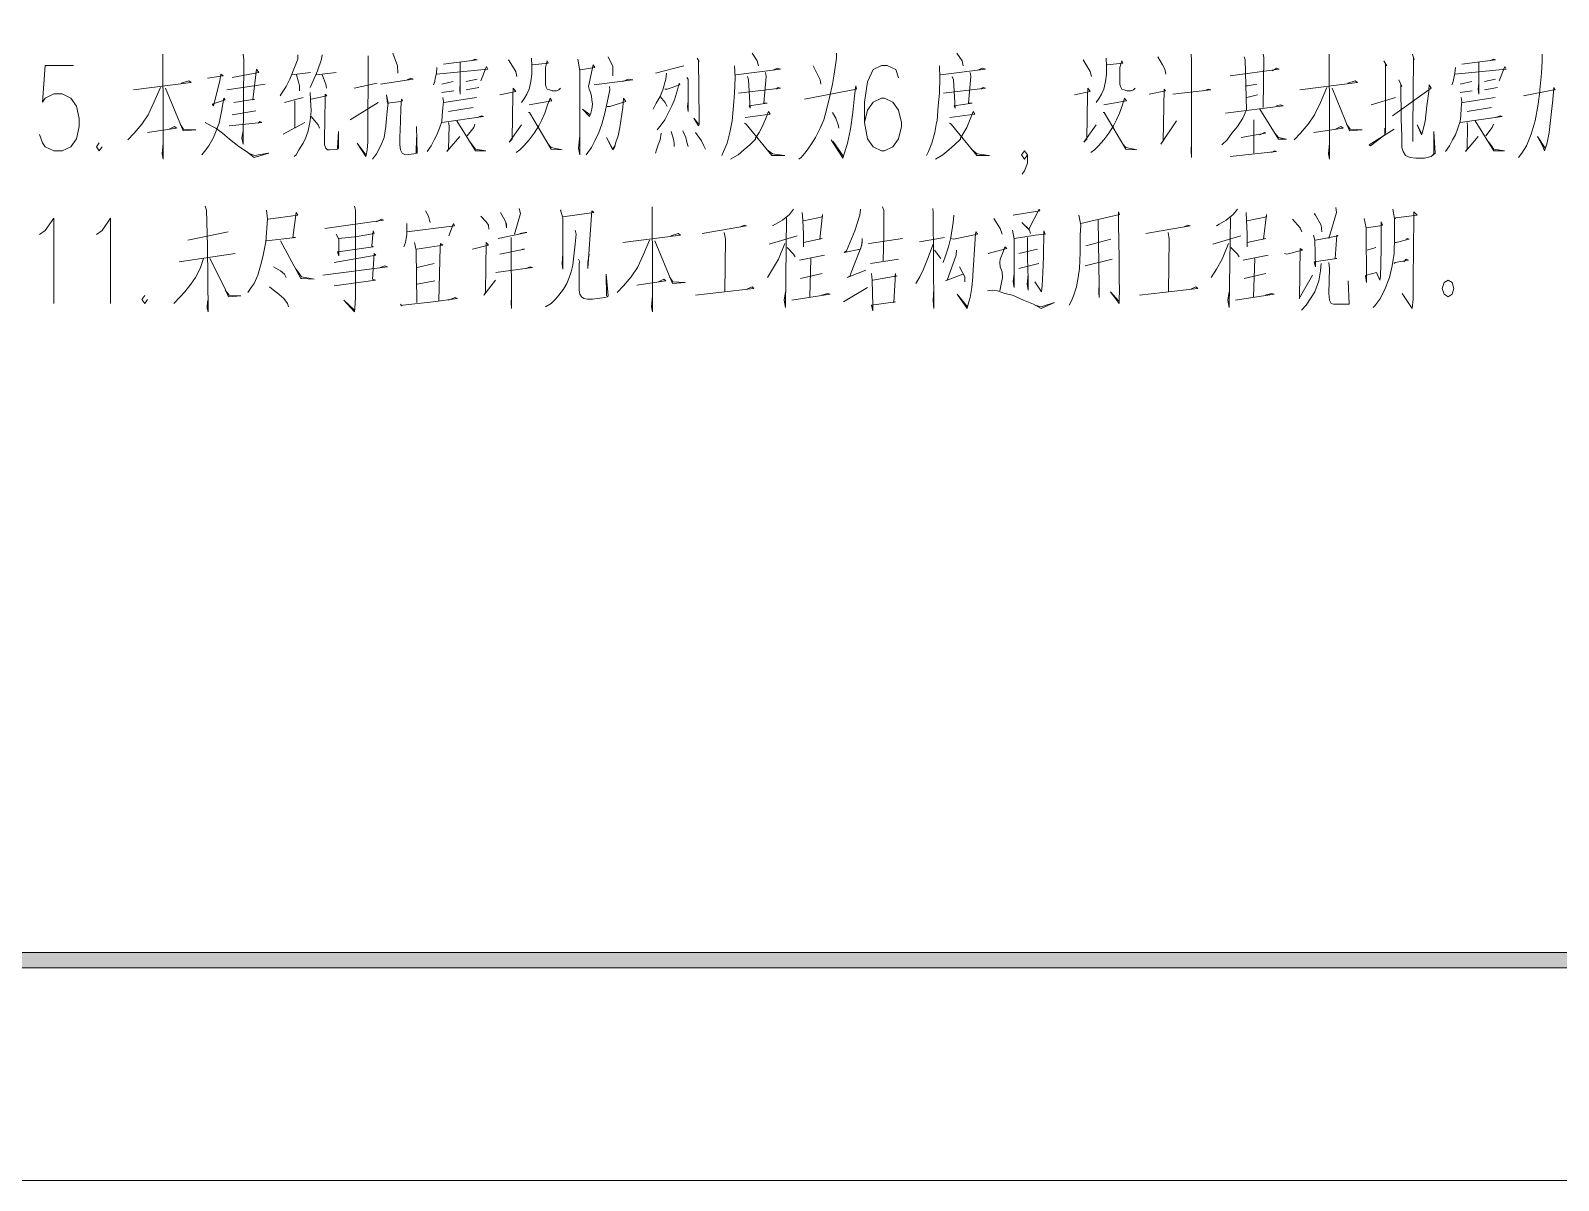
# Model space of a CAD drawing. Header units: millimetres. Extents: x 0 to 586, y 0 to 414.
# Drawn here: x 363.2 to 431.7, y 0 to 51.5 of the extents above; entities that cross this region are included whole.
import ezdxf

# ---------------------------------------------------------------- set-up
doc = ezdxf.new("R2010")
doc.units = ezdxf.units.MM

msp = doc.modelspace()

# ---------------------------------------------------------------- hatches: boundary and pattern name
h = msp.add_hatch(color=0)
h.dxf.hatch_style = 2
h.paths.add_polyline_path([(24.302861, 9.514417), (24.994306, 10.205861), (575.429944, 10.205861), (576.117861, 9.514417)])

# ---------------------------------------------------------------- linework, layer by layer
at = {"color": 0, "lineweight": 0}
for points in [[(0, 0), (585.632278, 0), (585.632278, 414.0835), (0, 414.0835)], [(426.970472, 39.930917), (426.896389, 40.1955), (426.709417, 40.304861), (426.525972, 40.1955), (426.448361, 39.930917), (426.525972, 39.669861), (426.709417, 39.5605), (426.896389, 39.669861)], [(24.302861, 9.514417), (24.994306, 10.205861), (575.429944, 10.205861), (576.117861, 9.514417)]]:
    msp.add_lwpolyline(points, close=True, dxfattribs=at)
for points in [[(369.139611, 50.419), (369.164306, 47.363944), (369.164306, 45.723528), (369.111389, 45.949306), (369.164306, 46.432611)], [(372.737944, 50.419), (372.766167, 50.157944), (372.737944, 46.393806), (372.685028, 46.654861), (372.737944, 46.99)], [(375.18975, 50.383722), (375.18975, 50.19675), (374.826389, 49.300694), (374.667639, 48.965556), (374.512417, 48.743306), (374.406583, 48.556333)], [(376.286889, 50.383722), (376.258667, 50.19675), (376.07875, 49.674639), (375.870611, 49.226611), (375.740083, 48.930278)], [(378.347111, 50.344917), (378.322417, 46.471417), (378.294194, 46.13275), (378.2695, 45.949306), (378.241278, 45.836417), (377.849694, 46.432611), (378.241278, 45.9105)], [(379.440722, 50.457806), (379.652389, 49.896889), (379.677083, 49.56175)], [(381.712611, 49.970972), (383.226028, 50.157944), (383.120194, 50.19675), (382.964972, 50.122667)], [(382.467556, 50.048583), (382.467556, 48.630417), (382.442861, 48.856194), (382.467556, 49.113722)], [(384.633611, 50.157944), (384.947583, 49.635833), (384.996972, 49.413583)], [(385.649611, 50.232028), (385.677833, 49.896889), (385.677833, 49.526472), (385.624917, 49.191333), (385.547306, 48.856194), (385.441472, 48.630417), (385.335639, 48.443444), (385.208639, 48.26)], [(385.702528, 49.935694), (386.408083, 50.009778), (386.355167, 50.122667), (386.277556, 49.822806), (386.277556, 49.56175), (386.277556, 49.3395), (386.277556, 49.078444), (386.30225, 48.965556), (386.355167, 48.856194), (386.457472, 48.817389), (386.588, 48.778583), (386.771444, 48.778583), (386.877278, 48.817389), (386.954889, 48.891472)], [(387.738056, 50.19675), (387.815667, 49.674639), (387.815667, 45.9105), (387.76275, 46.210361), (387.815667, 46.76775)], [(389.092722, 50.306111), (389.300861, 49.861611), (389.300861, 49.709917), (389.300861, 49.452389)], [(393.082639, 50.232028), (393.163778, 50.083861), (393.135556, 50.157944), (393.163778, 47.512111), (393.163778, 47.289861), (393.135556, 47.215778), (392.927417, 47.550917), (393.135556, 47.289861)], [(395.537972, 50.457806), (395.770806, 50.122667), (395.823722, 49.896889)], [(399.31975, 50.457806), (399.31975, 50.232028), (399.213917, 49.526472), (399.136306, 49.078444), (399.005778, 48.48225), (398.87525, 47.921333), (398.744722, 47.476833), (398.5895, 47.102889), (398.377833, 46.693667), (398.169694, 46.358528), (397.961556, 46.058667), (397.728722, 45.797611), (397.622889, 45.723528)], [(404.710194, 50.457806), (404.943028, 50.122667), (404.995944, 49.896889)], [(410.36875, 50.157944), (410.682722, 49.635833), (410.735639, 49.413583)], [(411.388278, 50.232028), (411.412972, 49.896889), (411.412972, 49.526472), (411.360056, 49.191333), (411.282444, 48.856194), (411.180139, 48.630417), (411.074306, 48.443444), (410.943778, 48.26)], [(411.441194, 49.935694), (412.143222, 50.009778), (412.090306, 50.122667), (412.012694, 49.822806), (412.012694, 49.56175), (412.012694, 49.3395), (412.012694, 49.078444), (412.040917, 48.965556), (412.090306, 48.856194), (412.196139, 48.817389), (412.326667, 48.778583), (412.510111, 48.778583), (412.612417, 48.817389), (412.690028, 48.891472)], [(413.709556, 50.306111), (413.917694, 49.935694), (414.023528, 49.748722), (414.072917, 49.526472)], [(415.19475, 50.419), (415.222972, 50.157944), (415.222972, 45.797611), (415.19475, 46.097472), (415.222972, 46.471417)], [(417.568944, 50.306111), (417.621861, 50.157944), (417.674778, 47.921333), (417.516028, 47.550917), (417.283194, 47.176972), (417.022139, 46.880639), (416.814, 46.580778), (416.577639, 46.358528)], [(418.429722, 50.419), (418.454417, 50.270833), (418.429722, 48.034222)], [(421.378944, 50.419), (421.403639, 47.363944), (421.403639, 45.723528), (421.350722, 45.949306), (421.403639, 46.432611)], [(423.83075, 50.122667), (423.961278, 49.896889), (423.908361, 49.970972), (423.908361, 46.880639), (423.880139, 47.102889), (423.880139, 46.806556), (423.231028, 46.319722), (423.178111, 46.358528), (424.299944, 47.067611)], [(425.107806, 50.419), (425.185417, 50.157944), (425.160722, 50.232028), (425.1325, 47.067611), (425.1325, 46.506694), (425.1325, 46.954722)], [(427.32325, 49.970972), (428.836667, 50.157944), (428.734361, 50.19675), (428.575611, 50.122667)], [(428.081722, 50.048583), (428.081722, 48.630417), (428.0535, 48.856194), (428.081722, 49.113722)], [(430.925111, 50.419), (430.925111, 50.122667), (430.896889, 49.56175), (430.819278, 48.817389), (430.819278, 48.743306), (430.741667, 48.182389), (430.611139, 47.438028), (430.427694, 46.841833), (430.219556, 46.319722), (430.011417, 45.984583), (429.856194, 45.797611)], [(365.149694, 49.911), (363.876167, 49.911), (363.749167, 48.274111), (363.876167, 48.454028), (364.257167, 48.637472), (364.641694, 48.637472), (365.022694, 48.454028), (365.276694, 48.090667), (365.403694, 47.543861), (365.403694, 47.1805), (365.276694, 46.633694), (365.022694, 46.270333), (364.641694, 46.086889), (364.257167, 46.086889), (363.876167, 46.270333), (363.749167, 46.453778), (363.622167, 46.817139)], [(371.146917, 49.3395), (371.852472, 49.452389), (371.746639, 49.526472), (371.693722, 49.226611), (371.407972, 48.108306), (371.355056, 48.182389), (371.930083, 48.369361), (371.877167, 48.443444), (371.774861, 47.84725), (371.669028, 47.325139), (371.5385, 46.99), (371.407972, 46.693667), (371.199833, 46.319722), (371.016389, 46.058667), (370.885861, 45.9105)], [(372.244056, 49.374778), (373.4435, 49.600556), (373.337667, 49.748722), (373.182444, 48.369361), (373.260056, 48.408167), (372.321667, 48.26)], [(374.928694, 49.487667), (375.764778, 49.600556)], [(375.136833, 49.487667), (375.242667, 49.113722), (375.267361, 49.004361), (375.267361, 48.778583)], [(376.025833, 49.487667), (376.911306, 49.600556)], [(376.286889, 49.487667), (376.442111, 49.078444), (376.470333, 48.891472)], [(378.893917, 49.078444), (380.354417, 49.300694), (380.252111, 49.3395), (380.093361, 49.265417)], [(381.423333, 49.822806), (381.398639, 49.56175), (381.345722, 49.3395), (381.321028, 49.191333), (381.268111, 49.039639)], [(381.398639, 49.526472), (383.695222, 49.748722), (383.642306, 49.861611), (383.38125, 49.226611)], [(383.226028, 49.300694), (382.728611, 49.191333)], [(387.840361, 49.709917), (388.493, 49.822806), (388.415389, 49.935694), (388.20725, 48.965556), (388.231944, 48.856194), (388.284861, 48.743306), (388.337778, 48.556333), (388.362472, 48.369361), (388.390694, 48.182389), (388.362472, 47.960139), (388.309556, 47.773167), (388.260167, 47.625), (387.946194, 47.960139), (388.284861, 47.699083)], [(388.468306, 49.039639), (390.189861, 49.265417), (389.981722, 49.300694), (389.745361, 49.191333)], [(391.703278, 49.56175), (391.675056, 49.300694), (391.544528, 48.817389), (391.414, 48.517528), (391.234083, 48.221194), (391.103556, 47.960139)], [(391.205861, 49.56175), (392.482917, 49.896889)], [(392.613444, 49.374778), (392.666361, 49.300694), (392.666361, 47.84725), (392.641667, 48.073028), (392.666361, 48.295278)], [(394.754806, 49.896889), (394.7795, 49.374778), (394.754806, 48.669222), (394.701889, 48.108306), (394.648972, 47.438028), (394.624278, 47.363944), (394.546667, 46.915917), (394.416139, 46.432611), (394.257389, 46.058667), (394.179778, 45.875222)], [(394.804194, 49.487667), (396.815028, 49.748722), (396.6845, 49.787528), (396.501056, 49.709917)], [(395.326306, 49.413583), (395.379222, 49.265417), (395.456833, 47.998944), (395.407444, 48.108306), (396.215306, 48.221194), (396.056556, 48.221194), (396.162389, 49.413583), (396.137694, 49.600556)], [(398.614194, 49.078444), (398.5895, 49.265417), (398.275528, 49.896889)], [(402.099639, 49.364194), (401.972639, 49.727556), (401.588111, 49.911), (401.334111, 49.911), (400.953111, 49.727556), (400.699111, 49.184278), (400.572111, 48.274111), (400.572111, 47.363944), (400.699111, 46.633694), (400.953111, 46.270333), (401.334111, 46.086889), (401.461111, 46.086889), (401.845639, 46.270333), (402.099639, 46.633694), (402.226639, 47.1805), (402.226639, 47.363944), (402.099639, 47.907222), (401.845639, 48.274111), (401.461111, 48.454028), (401.334111, 48.454028), (400.953111, 48.274111), (400.699111, 47.907222), (400.572111, 47.363944)], [(403.927028, 49.896889), (403.951722, 49.374778), (403.927028, 48.669222), (403.874111, 48.108306), (403.821194, 47.438028), (403.7965, 47.363944), (403.718889, 46.915917), (403.588361, 46.432611), (403.433139, 46.058667), (403.352, 45.875222)], [(403.979944, 49.487667), (405.98725, 49.748722), (405.856722, 49.787528), (405.673278, 49.709917)], [(404.502056, 49.413583), (404.554972, 49.265417), (404.632583, 47.998944), (404.579667, 48.108306), (405.387528, 48.221194), (405.232306, 48.221194), (405.334611, 49.413583), (405.309917, 49.600556)], [(416.944528, 49.452389), (419.135278, 49.748722), (419.029444, 49.787528), (418.846, 49.674639)], [(427.0375, 49.822806), (427.012806, 49.56175), (426.959889, 49.3395), (426.931667, 49.191333), (426.882278, 49.039639)], [(427.012806, 49.526472), (429.305861, 49.748722), (429.256472, 49.861611), (428.995417, 49.226611)], [(428.836667, 49.300694), (428.342778, 49.191333)], [(369.033778, 48.930278), (368.748028, 48.26), (368.486972, 47.699083), (368.201222, 47.289861), (367.862556, 46.880639), (367.573278, 46.580778)], [(367.834333, 48.817389), (370.416667, 49.152528), (370.314361, 49.226611), (369.972167, 49.113722)], [(369.270139, 48.891472), (370.053306, 46.99), (370.624806, 47.028806), (370.078, 47.067611), (369.922778, 47.289861)], [(372.007694, 48.817389), (373.72925, 49.078444)], [(375.740083, 48.7045), (375.764778, 48.369361), (375.789472, 47.886056), (375.740083, 47.438028), (375.658944, 46.99), (375.556639, 46.693667), (375.426111, 46.432611), (375.242667, 46.13275), (375.112139, 45.9105), (375.034528, 45.836417)], [(375.789472, 48.408167), (376.495028, 48.556333), (376.417417, 48.630417), (376.417417, 48.408167), (376.389194, 46.619583), (376.389194, 46.358528), (376.442111, 46.210361), (376.519722, 46.13275), (376.625556, 46.13275), (376.964222, 46.171556), (377.017139, 46.210361), (377.017139, 46.954722), (376.964222, 46.210361)], [(377.719167, 48.891472), (378.738694, 49.113722)], [(378.530556, 45.723528), (378.710472, 45.949306), (378.922139, 46.358528), (379.052667, 46.693667), (379.130278, 47.176972), (379.154972, 47.550917), (379.207889, 47.998944), (379.232583, 48.221194), (379.154972, 48.595139), (379.207889, 48.221194), (379.807611, 48.295278), (379.885222, 48.334083), (379.832306, 48.408167), (379.807611, 47.998944), (379.782917, 47.40275), (379.754694, 46.693667), (379.754694, 46.358528), (379.782917, 46.13275), (379.860528, 45.984583), (380.01575, 45.9105), (380.382639, 45.949306), (380.537861, 45.984583), (380.513167, 47.176972)], [(382.153583, 49.191333), (381.635, 49.078444)], [(381.635, 48.7045), (382.181806, 48.778583)], [(382.728611, 48.817389), (383.303639, 48.930278)], [(384.242028, 48.595139), (384.947583, 48.743306), (384.84175, 48.891472), (384.817056, 48.595139), (384.788833, 46.619583), (384.658306, 46.471417), (385.208639, 47.251056)], [(389.145639, 48.965556), (389.170333, 48.817389), (389.039806, 48.26), (388.9375, 47.773167), (388.806972, 47.289861), (388.676444, 46.915917), (388.493, 46.5455), (388.337778, 46.245639), (388.179028, 46.023389), (388.101417, 45.9105)], [(391.622139, 48.856194), (391.727972, 48.856194), (392.303, 49.039639), (392.274778, 49.113722), (392.197167, 48.817389), (392.066639, 48.369361), (391.936111, 48.108306), (391.780889, 47.773167), (391.622139, 47.476833), (391.466917, 47.251056), (391.283472, 47.028806)], [(394.934722, 48.669222), (396.815028, 48.891472), (396.709194, 48.930278), (396.606889, 48.856194)], [(399.083389, 46.580778), (399.552583, 45.836417), (399.6055, 45.762333), (399.813639, 46.432611), (399.944167, 47.067611), (400.05, 47.811972), (400.127611, 48.556333), (400.180528, 49.004361), (400.205222, 48.856194), (397.883944, 48.408167)], [(404.110472, 48.669222), (405.98725, 48.891472), (405.884944, 48.930278), (405.779111, 48.856194)], [(409.977167, 48.595139), (410.682722, 48.743306), (410.580417, 48.891472), (410.552194, 48.595139), (410.5275, 46.619583), (410.396972, 46.471417), (410.943778, 47.251056)], [(413.317972, 48.630417), (414.048222, 48.778583), (413.995306, 48.856194), (413.942389, 46.5455), (413.840083, 46.393806), (414.542111, 47.438028)], [(414.386889, 48.630417), (416.08375, 48.817389), (415.977917, 48.856194), (415.769778, 48.778583)], [(417.674778, 49.004361), (417.724167, 49.004361), (418.143972, 49.078444)], [(417.699472, 48.48225), (418.168667, 48.595139)], [(421.273111, 48.930278), (420.987361, 48.26), (420.726306, 47.699083), (420.437028, 47.289861), (420.098361, 46.880639), (419.812611, 46.580778)], [(420.073667, 48.817389), (422.656, 49.152528), (422.550167, 49.226611), (422.2115, 49.113722)], [(421.509472, 48.891472), (422.289111, 46.99), (422.864139, 47.028806), (422.317333, 47.067611), (422.158583, 47.289861)], [(424.222333, 47.663806), (425.943889, 48.891472), (425.86275, 49.039639), (425.838056, 48.817389), (425.86275, 48.856194), (425.760444, 48.108306), (425.682833, 47.40275), (425.552306, 46.880639), (425.524083, 46.806556), (425.315944, 47.251056), (425.524083, 46.880639)], [(424.508083, 49.265417), (424.638611, 48.965556), (424.585694, 49.039639), (424.610389, 47.512111), (424.638611, 46.76775), (424.638611, 46.245639), (424.691528, 46.058667), (424.793833, 45.875222), (425.001972, 45.797611), (425.263028, 45.762333), (425.654611, 45.762333), (425.943889, 45.836417), (426.123806, 45.984583), (426.070889, 46.954722), (426.070889, 45.949306), (426.0215, 45.9105)], [(427.76775, 49.191333), (427.245639, 49.078444)], [(427.245639, 48.7045), (427.792444, 48.778583)], [(428.342778, 48.817389), (428.914278, 48.930278)], [(430.089028, 48.556333), (431.447222, 48.817389), (431.496611, 48.817389), (431.447222, 48.930278), (431.394306, 48.369361), (431.316694, 47.586194), (431.235556, 46.915917), (431.13325, 46.393806), (431.027417, 46.097472), (430.949806, 46.284444), (430.819278, 46.5455), (430.716972, 46.728944), (431.055639, 46.210361), (431.108556, 46.358528)], [(374.590028, 48.26), (375.426111, 48.48225)], [(375.059222, 48.334083), (375.059222, 47.102889)], [(377.53925, 47.476833), (378.791611, 48.26)], [(381.684389, 48.48225), (381.712611, 48.295278), (381.684389, 47.998944), (381.659694, 47.663806), (381.635, 47.40275), (381.529167, 47.102889), (381.423333, 46.806556), (381.292806, 46.580778), (381.162278, 46.319722), (380.982361, 46.058667)], [(381.737306, 48.26), (383.197806, 48.48225)], [(383.042583, 48.034222), (381.945444, 47.84725)], [(385.547306, 48.147111), (386.563306, 48.334083), (386.485694, 48.443444), (386.379861, 48.147111), (386.249333, 47.773167), (386.118806, 47.476833), (385.988278, 47.215778), (385.780139, 46.880639), (385.547306, 46.580778), (385.310944, 46.319722), (385.1275, 46.13275), (384.972278, 46.023389)], [(389.039806, 48.073028), (389.170333, 48.073028), (389.875889, 48.295278), (389.770056, 48.443444), (389.745361, 48.034222), (389.614833, 47.141694), (389.537222, 46.76775), (389.431389, 46.471417), (389.382, 46.284444), (389.300861, 46.13275), (389.015111, 46.693667), (389.300861, 46.171556), (389.382, 46.319722)], [(391.414, 48.517528), (391.650361, 48.26), (391.727972, 48.073028)], [(411.282444, 48.147111), (412.301972, 48.334083), (412.220833, 48.443444), (412.118528, 48.147111), (411.988, 47.773167), (411.857472, 47.476833), (411.726944, 47.215778), (411.518806, 46.880639), (411.282444, 46.580778), (411.049611, 46.319722), (410.866167, 46.13275), (410.707417, 46.023389)], [(416.732861, 47.773167), (419.315194, 48.108306), (419.212889, 48.147111), (419.029444, 48.108306)], [(418.2745, 47.960139), (419.107056, 46.619583), (419.473944, 46.619583), (419.107056, 46.693667), (418.951833, 46.880639)], [(423.255722, 48.147111), (424.349333, 48.48225)], [(427.298556, 48.48225), (427.32325, 48.295278), (427.298556, 47.998944), (427.273861, 47.663806), (427.245639, 47.40275), (427.143333, 47.102889), (427.0375, 46.806556), (426.906972, 46.580778), (426.776444, 46.319722), (426.593, 46.058667)], [(427.351472, 48.26), (428.811972, 48.48225)], [(428.653222, 48.034222), (427.559611, 47.84725)], [(371.044611, 47.363944), (371.305667, 47.215778), (371.513806, 47.102889), (371.82425, 46.880639), (372.138222, 46.619583), (372.5545, 46.284444), (372.896694, 46.058667), (372.946083, 46.023389), (373.235361, 45.797611), (373.888, 45.984583), (373.859778, 45.984583), (373.260056, 45.875222), (372.974306, 45.984583)], [(372.113528, 47.215778), (373.574028, 47.363944), (373.496417, 47.40275), (373.415278, 47.325139)], [(372.244056, 47.699083), (373.312972, 47.886056)], [(374.537111, 46.841833), (375.503722, 47.363944)], [(375.789472, 47.625), (376.103444, 47.251056), (376.156361, 47.102889)], [(381.635, 47.363944), (383.511778, 47.625), (383.434167, 47.663806), (383.226028, 47.586194)], [(381.945444, 47.363944), (381.973667, 47.215778), (381.945444, 46.171556), (381.867833, 46.058667), (382.442861, 46.728944)], [(382.312333, 47.438028), (383.144889, 46.097472), (383.617611, 46.097472), (383.144889, 46.171556), (382.912056, 46.471417)], [(383.120194, 47.289861), (383.067278, 47.141694), (382.781528, 46.76775)], [(385.519083, 47.811972), (385.572, 47.811972), (386.538611, 46.171556), (387.0325, 46.13275), (386.538611, 46.245639), (386.408083, 46.393806)], [(395.224, 47.586194), (396.345833, 47.737889), (396.268222, 47.84725), (396.137694, 47.512111), (395.978944, 47.141694), (395.848417, 46.915917), (395.693194, 46.654861), (395.693194, 46.619583), (395.432139, 46.358528), (395.171083, 46.13275), (394.910028, 45.9105), (394.571361, 45.723528)], [(395.195778, 47.325139), (395.276917, 47.289861), (396.423444, 45.875222), (396.998472, 45.875222), (396.97025, 45.875222), (396.448139, 45.949306), (396.215306, 46.13275)], [(399.136306, 47.811972), (399.291528, 47.550917), (399.397361, 47.251056), (399.422056, 47.102889)], [(404.396222, 47.586194), (405.518056, 47.737889), (405.440444, 47.84725), (405.309917, 47.512111), (405.154694, 47.141694), (405.024167, 46.915917), (404.865417, 46.654861), (404.865417, 46.619583), (404.604361, 46.358528), (404.343306, 46.13275), (404.08225, 45.9105), (403.743583, 45.723528)], [(404.371528, 47.325139), (404.449139, 47.289861), (405.595667, 45.875222), (406.170694, 45.875222), (406.146, 45.875222), (405.623889, 45.949306), (405.387528, 46.13275)], [(411.25775, 47.811972), (411.310667, 47.811972), (412.27375, 46.171556), (412.771167, 46.13275), (412.27375, 46.245639), (412.143222, 46.393806)], [(418.013444, 47.476833), (418.013444, 45.984583)], [(427.245639, 47.363944), (429.125944, 47.625), (429.044806, 47.663806), (428.836667, 47.586194)], [(427.559611, 47.363944), (427.584306, 47.215778), (427.559611, 46.171556), (427.482, 46.058667), (428.0535, 46.728944)], [(427.922972, 47.438028), (428.759056, 46.097472), (429.22825, 46.097472), (428.759056, 46.171556), (428.526222, 46.471417)], [(428.734361, 47.289861), (428.681444, 47.141694), (428.395694, 46.76775)], [(368.462278, 46.915917), (369.764028, 47.102889), (369.661722, 47.176972), (369.425361, 47.067611)], [(380.484944, 45.984583), (380.513167, 46.693667)], [(391.466917, 46.880639), (391.414, 46.580778), (391.336389, 46.358528), (391.258778, 46.13275), (391.205861, 45.984583)], [(391.911417, 46.954722), (392.013722, 46.619583), (392.041944, 46.432611), (392.041944, 46.284444)], [(392.433528, 46.99), (392.564056, 46.693667), (392.613444, 46.471417), (392.666361, 46.284444)], [(393.005028, 46.915917), (393.266083, 46.5455), (393.371917, 46.319722), (393.449528, 46.171556)], [(417.438417, 46.693667), (418.535556, 46.880639), (418.482639, 46.915917), (418.2745, 46.806556)], [(420.698083, 46.915917), (422.003361, 47.102889), (421.897528, 47.176972), (421.664694, 47.067611)], [(366.296222, 46.453778), (366.169222, 46.270333), (366.296222, 46.086889), (366.423222, 46.270333)], [(399.161, 46.506694), (399.630194, 45.836417), (399.6055, 45.836417)], [(407.631194, 45.05325), (407.737028, 45.201417), (407.867556, 45.536556), (407.867556, 45.9105), (407.737028, 46.097472), (407.6065, 45.9105), (407.737028, 45.723528), (407.867556, 45.9105)], [(416.944528, 45.836417), (419.029444, 46.058667), (418.927139, 46.097472), (418.796611, 46.023389)], [(371.048139, 43.620972), (371.101056, 43.434), (371.150444, 41.832389), (371.178667, 38.890222), (371.12575, 39.038389), (371.150444, 39.373528)], [(373.785694, 43.434), (373.838611, 43.024778), (373.761, 42.019361), (373.630472, 41.349083), (373.524639, 40.939861), (373.394111, 40.527111), (373.238889, 40.156694), (373.108361, 39.969722), (372.953139, 39.747472)], [(373.863306, 43.024778), (375.193278, 43.21175), (375.115667, 43.324639), (374.960444, 42.206333), (375.090972, 42.206333), (373.785694, 42.054639)], [(377.726222, 43.620972), (377.775611, 43.434), (377.775611, 39.521694), (377.750917, 39.038389), (377.726222, 38.890222), (377.257028, 39.408806), (377.726222, 38.964306)], [(380.908278, 43.398722), (381.038806, 43.172944), (381.088194, 42.985972), (381.116417, 42.876611)], [(383.384778, 43.172944), (383.621139, 42.911889), (383.723444, 42.763722), (383.751667, 42.57675)], [(384.27025, 43.324639), (384.481917, 42.950694), (384.531306, 42.802528), (384.531306, 42.650833), (384.506611, 42.876611)], [(385.106333, 43.508083), (385.15925, 43.285833), (384.898194, 42.3545)], [(386.983111, 43.434), (386.958417, 43.434), (387.06425, 43.098861), (387.06425, 40.788167), (387.036028, 41.049222), (387.06425, 41.49725)], [(387.06425, 43.137667), (388.447139, 43.324639), (388.366, 43.398722), (388.341306, 43.21175), (388.186083, 40.826972), (388.186083, 41.088028), (388.235472, 41.458444)], [(391.054167, 43.582167), (391.078861, 40.527111), (391.078861, 38.890222), (391.029472, 39.112472), (391.078861, 39.595778)], [(397.393583, 43.472806), (397.210139, 43.247028), (396.896167, 42.985972), (396.582194, 42.802528), (396.451667, 42.728444)], [(397.785167, 43.324639), (397.809861, 42.985972), (397.834556, 42.3545), (397.834556, 41.793583)], [(397.834556, 41.980556), (398.670639, 42.167528), (398.564806, 42.13225), (398.695333, 43.247028), (398.695333, 43.137667), (397.834556, 42.950694)], [(400.392194, 43.472806), (400.3675, 43.21175), (400.131139, 42.502667), (399.76425, 41.610139), (399.661944, 41.536056), (400.392194, 41.684222), (400.469806, 41.980556), (400.469806, 42.167528), (400.445111, 41.871194), (399.975917, 40.64), (399.923, 40.491833), (399.792472, 40.41775), (400.625028, 40.752889)], [(401.3835, 43.582167), (401.436417, 43.434), (401.436417, 42.315694), (401.408194, 41.162111)], [(403.627167, 43.508083), (403.651861, 43.324639), (403.680083, 39.038389), (403.651861, 39.373528), (403.680083, 39.930917)], [(404.565556, 43.21175), (404.540861, 42.876611), (404.435028, 42.206333), (404.329194, 41.793583), (404.198667, 41.384361), (404.096361, 41.088028)], [(407.2255, 43.21175), (408.424944, 43.398722), (408.40025, 43.472806), (407.931056, 42.57675), (407.617083, 42.876611), (407.95575, 42.541472), (408.008667, 42.389778)], [(410.174722, 43.21175), (410.252333, 42.763722), (410.224111, 42.315694), (410.224111, 41.536056), (410.199417, 40.826972), (410.1465, 40.41775), (410.068889, 40.005), (409.938361, 39.595778), (409.836056, 39.373528), (409.730222, 39.186556)], [(410.252333, 42.837806), (411.998583, 43.247028), (411.945667, 43.359917), (411.945667, 42.802528), (411.973889, 41.275), (411.973889, 40.491833), (411.973889, 40.378944), (411.998583, 39.821556), (411.973889, 39.447611), (411.973889, 39.260639), (411.582306, 39.78275), (411.945667, 39.373528)], [(417.269083, 43.472806), (417.085639, 43.247028), (416.771667, 42.985972), (416.461222, 42.802528), (416.330694, 42.728444)], [(417.660667, 43.324639), (417.685361, 42.985972), (417.710056, 42.3545), (417.710056, 41.793583)], [(417.710056, 41.980556), (418.546139, 42.167528), (418.440306, 42.13225), (418.570833, 43.247028), (418.570833, 43.137667), (417.710056, 42.950694)], [(420.712194, 43.285833), (420.765111, 43.21175), (421.022639, 42.763722), (421.050861, 42.467389)], [(421.675278, 43.546889), (421.7035, 43.324639), (421.364833, 42.167528)], [(424.232917, 43.472806), (424.310528, 43.063583), (424.310528, 42.206333), (424.285833, 41.49725), (424.208222, 40.939861), (424.077694, 40.41775), (423.866028, 39.856833), (423.657889, 39.447611), (423.425056, 39.151278), (423.347444, 39.073667)], [(424.33875, 43.063583), (424.363444, 43.098861), (425.326528, 43.21175), (425.171306, 43.359917), (425.171306, 43.098861), (425.146611, 40.343667), (425.146611, 39.821556), (425.146611, 39.447611), (425.093694, 39.038389), (424.649194, 39.708667)], [(363.622167, 42.347444), (363.876167, 42.527361), (364.257167, 43.074167), (364.257167, 39.253583)], [(366.169222, 42.347444), (366.423222, 42.527361), (366.80775, 43.074167), (366.80775, 39.253583)], [(370.264972, 42.093444), (372.064139, 42.467389)], [(376.39625, 42.615556), (379.027972, 42.985972), (378.925667, 43.024778), (378.717528, 42.911889)], [(376.914833, 42.3545), (377.020667, 42.13225), (377.020667, 41.571333), (377.020667, 41.384361), (376.96775, 41.571333), (376.995972, 41.571333), (378.558778, 41.793583), (378.505861, 41.832389), (378.558778, 42.502667), (378.611694, 42.389778), (377.775611, 42.241611), (377.726222, 42.241611), (377.020667, 42.167528)], [(380.072194, 42.837806), (380.072194, 42.541472), (380.072194, 42.3545), (380.0475, 42.167528), (380.019278, 41.980556), (379.966361, 41.871194), (379.941667, 41.793583)], [(380.072194, 42.467389), (382.210028, 42.728444), (382.160639, 42.837806), (381.948972, 42.280417)], [(384.167944, 42.167528), (385.445, 42.428583), (385.367389, 42.428583), (385.131028, 42.389778)], [(387.611056, 42.541472), (387.663972, 42.3545), (387.611056, 41.906472), (387.558139, 41.384361), (387.505222, 40.975139), (387.427611, 40.678806), (387.325306, 40.378944), (387.244167, 40.156694), (387.088944, 39.895639), (386.880806, 39.634583), (386.725583, 39.447611), (386.542139, 39.260639), (386.281083, 39.112472)], [(393.297833, 42.389778), (395.280444, 42.728444), (395.174611, 42.763722), (395.019389, 42.689639)], [(394.289139, 42.428583), (394.342056, 42.13225), (394.313833, 39.78275)], [(397.079611, 43.098861), (397.026694, 39.073667), (396.973778, 39.408806), (397.026694, 39.78275)], [(404.435028, 42.167528), (404.565556, 42.13225), (405.634472, 42.3545), (405.556861, 42.467389), (405.532167, 42.206333), (405.532167, 42.13225), (405.426333, 40.527111), (405.426333, 40.453028), (405.373417, 39.969722), (405.295806, 39.521694), (405.218194, 39.225361), (405.165278, 39.038389), (404.720778, 39.669861), (405.189972, 39.112472), (405.242889, 39.334722)], [(406.364722, 43.063583), (406.650472, 42.615556), (406.731611, 42.3545)], [(407.200806, 42.541472), (407.278417, 42.13225), (407.278417, 40.453028), (407.278417, 39.969722), (407.2255, 40.230778), (407.278417, 40.601194)], [(407.278417, 42.167528), (407.747611, 42.241611), (408.216806, 42.315694), (408.661306, 42.3545), (408.608389, 42.502667), (408.583694, 41.349083), (408.555472, 40.64), (408.530778, 40.043806), (408.502556, 39.78275), (408.192111, 40.230778)], [(411.0355, 42.985972), (411.084889, 40.043806), (411.084889, 39.521694), (411.060194, 39.747472), (411.084889, 40.191972)], [(413.173333, 42.389778), (415.155944, 42.728444), (415.050111, 42.763722), (414.894889, 42.689639)], [(414.164639, 42.428583), (414.217556, 42.13225), (414.189333, 39.78275)], [(416.955111, 43.098861), (416.902194, 39.073667), (416.849278, 39.408806), (416.902194, 39.78275)], [(419.745583, 43.024778), (420.08425, 42.650833), (420.161861, 42.467389), (420.059556, 42.689639)], [(422.955861, 43.063583), (423.033472, 42.650833), (423.058167, 40.191972), (423.00525, 40.491833), (423.058167, 40.527111), (423.502667, 40.64), (423.657889, 40.304861), (423.686111, 40.453028), (423.710806, 41.684222), (423.710806, 42.911889), (423.763722, 42.763722), (423.657889, 42.728444), (423.058167, 42.650833)], [(374.413639, 42.054639), (375.323806, 40.378944), (375.376722, 40.378944), (375.923528, 40.343667), (375.352028, 40.453028), (375.115667, 40.788167)], [(380.410861, 41.980556), (380.488472, 41.645417), (380.516694, 39.299444)], [(380.516694, 41.684222), (381.687917, 41.871194), (381.585611, 41.945278), (381.560917, 41.793583), (381.508, 39.373528)], [(383.021417, 41.684222), (383.723444, 41.871194), (383.621139, 41.980556), (383.592917, 39.78275), (383.515306, 39.634583), (384.037417, 40.304861)], [(384.742972, 42.206333), (384.767667, 39.038389), (384.742972, 39.299444), (384.767667, 39.521694)], [(390.948333, 42.093444), (390.662583, 41.423167), (390.401528, 40.86225), (390.115778, 40.453028), (389.777111, 40.043806), (389.487833, 39.747472)], [(389.748889, 41.980556), (392.331222, 42.315694), (392.228917, 42.389778), (391.89025, 42.280417)], [(391.184694, 42.054639), (391.967861, 40.156694), (392.539361, 40.191972), (391.992556, 40.230778), (391.837333, 40.453028)], [(397.002, 41.945278), (396.712722, 41.236194), (396.451667, 40.788167), (396.218833, 40.41775)], [(397.548806, 42.280417), (396.296444, 41.906472)], [(397.104306, 41.758306), (397.393583, 41.458444), (397.471194, 41.349083)], [(400.755556, 41.945278), (400.783778, 41.945278), (402.268972, 42.167528)], [(403.651861, 41.906472), (403.390806, 41.236194), (403.207361, 40.788167), (403.052139, 40.453028), (402.868694, 40.156694)], [(403.027444, 42.019361), (404.149278, 42.206333)], [(406.103667, 41.49725), (406.93975, 41.7195), (406.862139, 41.793583), (406.781, 41.571333), (406.650472, 41.236194), (406.625778, 41.088028), (406.650472, 40.901056), (406.731611, 40.678806), (406.756306, 40.41775), (406.678694, 40.043806), (406.625778, 39.821556)], [(407.878139, 42.206333), (407.878139, 41.275), (407.902833, 40.378944), (407.902833, 40.343667), (407.902833, 39.856833), (407.853444, 40.117889), (407.902833, 40.565917)], [(411.607, 42.13225), (410.485167, 41.832389)], [(416.8775, 41.945278), (416.59175, 41.236194), (416.330694, 40.788167), (416.094333, 40.41775)], [(417.424306, 42.280417), (416.171944, 41.906472)], [(416.979806, 41.758306), (417.269083, 41.458444), (417.346694, 41.349083)], [(420.683972, 42.315694), (420.736889, 42.093444), (420.765111, 40.901056), (420.712194, 41.123306), (421.728194, 41.275), (421.650583, 41.275), (421.728194, 42.315694), (421.781111, 42.280417), (420.765111, 42.093444)], [(423.086389, 41.645417), (423.477972, 41.758306), (423.44975, 41.758306)], [(424.33875, 41.980556), (424.388139, 41.980556), (424.963167, 42.13225), (424.885556, 42.167528), (424.807944, 42.13225)], [(370.970528, 41.275), (370.811778, 40.826972), (370.603639, 40.41775), (370.3955, 40.117889), (370.134444, 39.78275), (369.926306, 39.5605), (369.640556, 39.260639)], [(369.873389, 41.123306), (372.378111, 41.49725)], [(371.256278, 41.275), (371.908917, 39.969722), (372.092361, 39.5605), (372.639167, 39.595778), (372.117056, 39.634583), (371.933611, 39.856833)], [(376.812528, 40.043806), (378.664611, 40.304861), (378.534083, 40.343667), (378.611694, 41.49725), (378.689306, 41.423167), (376.812528, 41.088028)], [(384.245556, 41.458444), (385.342694, 41.684222), (385.261556, 41.684222), (385.15925, 41.645417)], [(387.766278, 41.236194), (387.819194, 41.123306), (387.7945, 41.049222), (387.7945, 40.230778), (387.7945, 39.856833), (387.819194, 39.669861), (387.896806, 39.5605), (388.002639, 39.486417), (388.157861, 39.447611), (388.394222, 39.447611), (388.941028, 39.521694), (389.046861, 39.5605), (389.09625, 39.595778), (388.993944, 40.565917), (389.018639, 39.595778)], [(397.654639, 41.197389), (398.772944, 41.423167)], [(398.173222, 41.275), (398.123833, 39.5605)], [(400.836694, 41.049222), (402.089056, 41.236194)], [(403.704778, 41.645417), (403.990528, 41.275)], [(404.696083, 41.645417), (404.671389, 41.423167), (404.410333, 40.678806), (404.279806, 40.304861), (404.198667, 40.266056), (404.981833, 40.565917)], [(407.486556, 41.49725), (408.322639, 41.684222)], [(410.460472, 40.939861), (411.659917, 41.236194)], [(417.530139, 41.197389), (418.651972, 41.423167)], [(418.05225, 41.275), (417.999333, 39.5605)], [(419.382222, 41.49725), (419.484528, 41.458444), (420.190083, 41.645417), (420.08425, 41.7195), (420.059556, 39.486417), (420.034861, 39.486417), (420.634583, 40.527111)], [(421.364833, 41.088028), (421.389528, 40.826972), (421.364833, 39.708667), (421.389528, 39.408806), (421.467139, 39.260639), (421.572972, 39.225361), (422.275, 39.225361), (422.225611, 40.266056)], [(424.285833, 41.049222), (424.33875, 41.088028), (424.938472, 41.197389), (424.832639, 41.236194), (424.726806, 41.123306)], [(374.099667, 40.901056), (374.413639, 40.714083), (374.593556, 40.565917), (374.674694, 40.41775)], [(376.315111, 40.527111), (379.211417, 40.901056), (379.080889, 40.939861), (378.87275, 40.86225)], [(380.541389, 40.86225), (381.299861, 41.049222)], [(384.062111, 40.64), (385.706056, 40.86225), (385.60375, 40.901056), (385.420306, 40.826972)], [(398.670639, 40.601194), (397.704028, 40.378944)], [(400.886083, 40.601194), (400.914306, 40.304861), (400.939, 39.151278), (400.939, 38.9255), (400.886083, 39.186556), (401.958528, 39.334722), (401.877389, 39.299444), (401.958528, 40.601194), (401.930306, 40.453028), (402.036139, 40.491833), (400.939, 40.304861)], [(404.826611, 40.901056), (405.059444, 40.453028), (405.059444, 40.230778)], [(407.486556, 40.826972), (408.372028, 41.049222)], [(418.546139, 40.601194), (417.579528, 40.378944)], [(421.022639, 41.049222), (420.997944, 40.714083), (420.920333, 40.266056), (420.736889, 39.78275), (420.581667, 39.521694), (420.345306, 39.186556), (420.137167, 38.964306)], [(373.916222, 40.005), (374.230194, 39.747472)], [(374.254889, 39.747472), (374.568861, 39.486417), (374.724083, 39.260639), (374.777, 39.112472)], [(381.324556, 40.266056), (380.541389, 40.117889)], [(390.376833, 40.082611), (391.678583, 40.266056), (391.576278, 40.343667), (391.339917, 40.230778)], [(393.008556, 39.634583), (395.619111, 39.930917), (395.5415, 40.005), (395.305139, 39.895639)], [(397.312444, 39.408806), (399.034, 39.669861), (398.931694, 39.708667), (398.645944, 39.634583)], [(399.633722, 39.334722), (400.706167, 39.969722)], [(406.078972, 39.821556), (406.287111, 39.856833), (406.519944, 39.821556), (406.862139, 39.708667), (407.200806, 39.634583), (407.694694, 39.408806), (408.139194, 39.225361), (408.477861, 39.038389), (409.077583, 39.299444), (408.477861, 39.112472), (408.192111, 39.186556)], [(412.887583, 39.634583), (415.494611, 39.930917), (415.417, 40.005), (415.180639, 39.895639)], [(417.191472, 39.408806), (418.913028, 39.669861), (418.807194, 39.708667), (418.521444, 39.634583)], [(368.335278, 39.616944), (368.208278, 39.4335), (368.335278, 39.253583), (368.462278, 39.4335)], [(379.786444, 39.225361), (379.839361, 39.151278), (379.88875, 39.186556), (381.246944, 39.334722), (382.340556, 39.486417), (382.23825, 39.521694), (381.924278, 39.408806)]]:
    msp.add_lwpolyline(points, dxfattribs=at)

doc.saveas('drawing.dxf')
